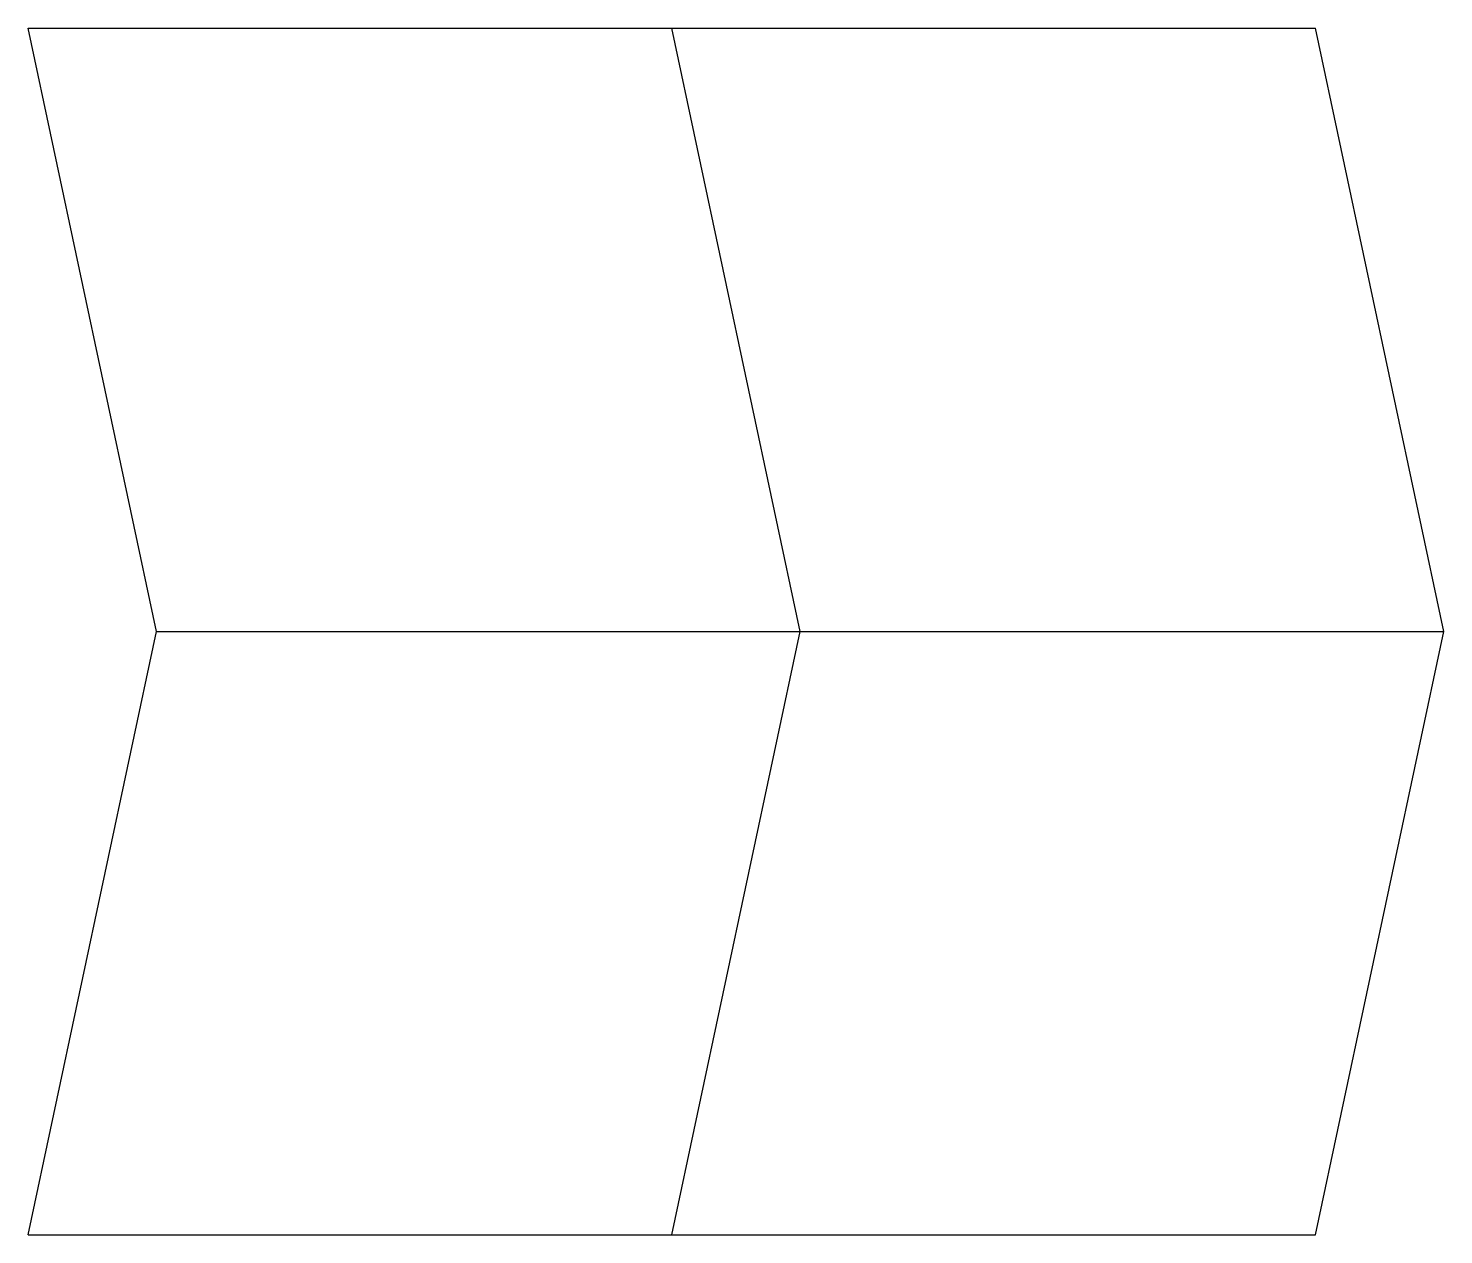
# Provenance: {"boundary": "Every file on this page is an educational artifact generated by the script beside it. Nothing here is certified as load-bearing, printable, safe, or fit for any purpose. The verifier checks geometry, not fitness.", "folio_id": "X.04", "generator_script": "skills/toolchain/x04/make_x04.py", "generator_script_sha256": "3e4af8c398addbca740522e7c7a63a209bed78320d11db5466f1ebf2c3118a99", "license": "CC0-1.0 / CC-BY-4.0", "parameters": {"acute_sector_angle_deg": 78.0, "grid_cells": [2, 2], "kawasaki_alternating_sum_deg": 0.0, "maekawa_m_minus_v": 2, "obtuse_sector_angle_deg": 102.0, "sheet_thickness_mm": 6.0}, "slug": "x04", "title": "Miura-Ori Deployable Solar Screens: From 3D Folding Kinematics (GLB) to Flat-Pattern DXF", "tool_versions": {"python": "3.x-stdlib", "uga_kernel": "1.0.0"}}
# Model space of a CAD drawing. Header units: millimetres. Extents: x 0 to 176, y 0 to 150.
import ezdxf

# ---------------------------------------------------------------- set-up
doc = ezdxf.new("R2010")
doc.units = ezdxf.units.MM
for name, color, linetype in [('CUT', 7, 'CONTINUOUS'), ('MOUNTAIN', 1, 'Continuous'), ('VALLEY', 5, 'Continuous')]:
    doc.layers.add(name, color=color, linetype=linetype)

msp = doc.modelspace()

# ---------------------------------------------------------------- linework, layer by layer
at = {"layer": 'CUT'}
for p, q in [((0, 150), (80, 150)), ((15.94174, 75), (0, 150)), ((80, 150), (160, 150)), ((175.94174, 75), (160, 150)), ((0, 0), (15.94174, 75)), ((160, 0), (175.94174, 75)), ((0, 0), (80, 0)), ((80, 0), (160, 0))]:
    msp.add_line(p, q, dxfattribs=at)
at = {"layer": 'MOUNTAIN'}
for p, q in [((95.94174, 75), (80, 150)), ((80, 0), (95.94174, 75)), ((95.94174, 75), (175.94174, 75))]:
    msp.add_line(p, q, dxfattribs=at)
at = {"layer": 'VALLEY'}
msp.add_line((15.94174, 75), (95.94174, 75), dxfattribs=at)

doc.saveas('drawing.dxf')
